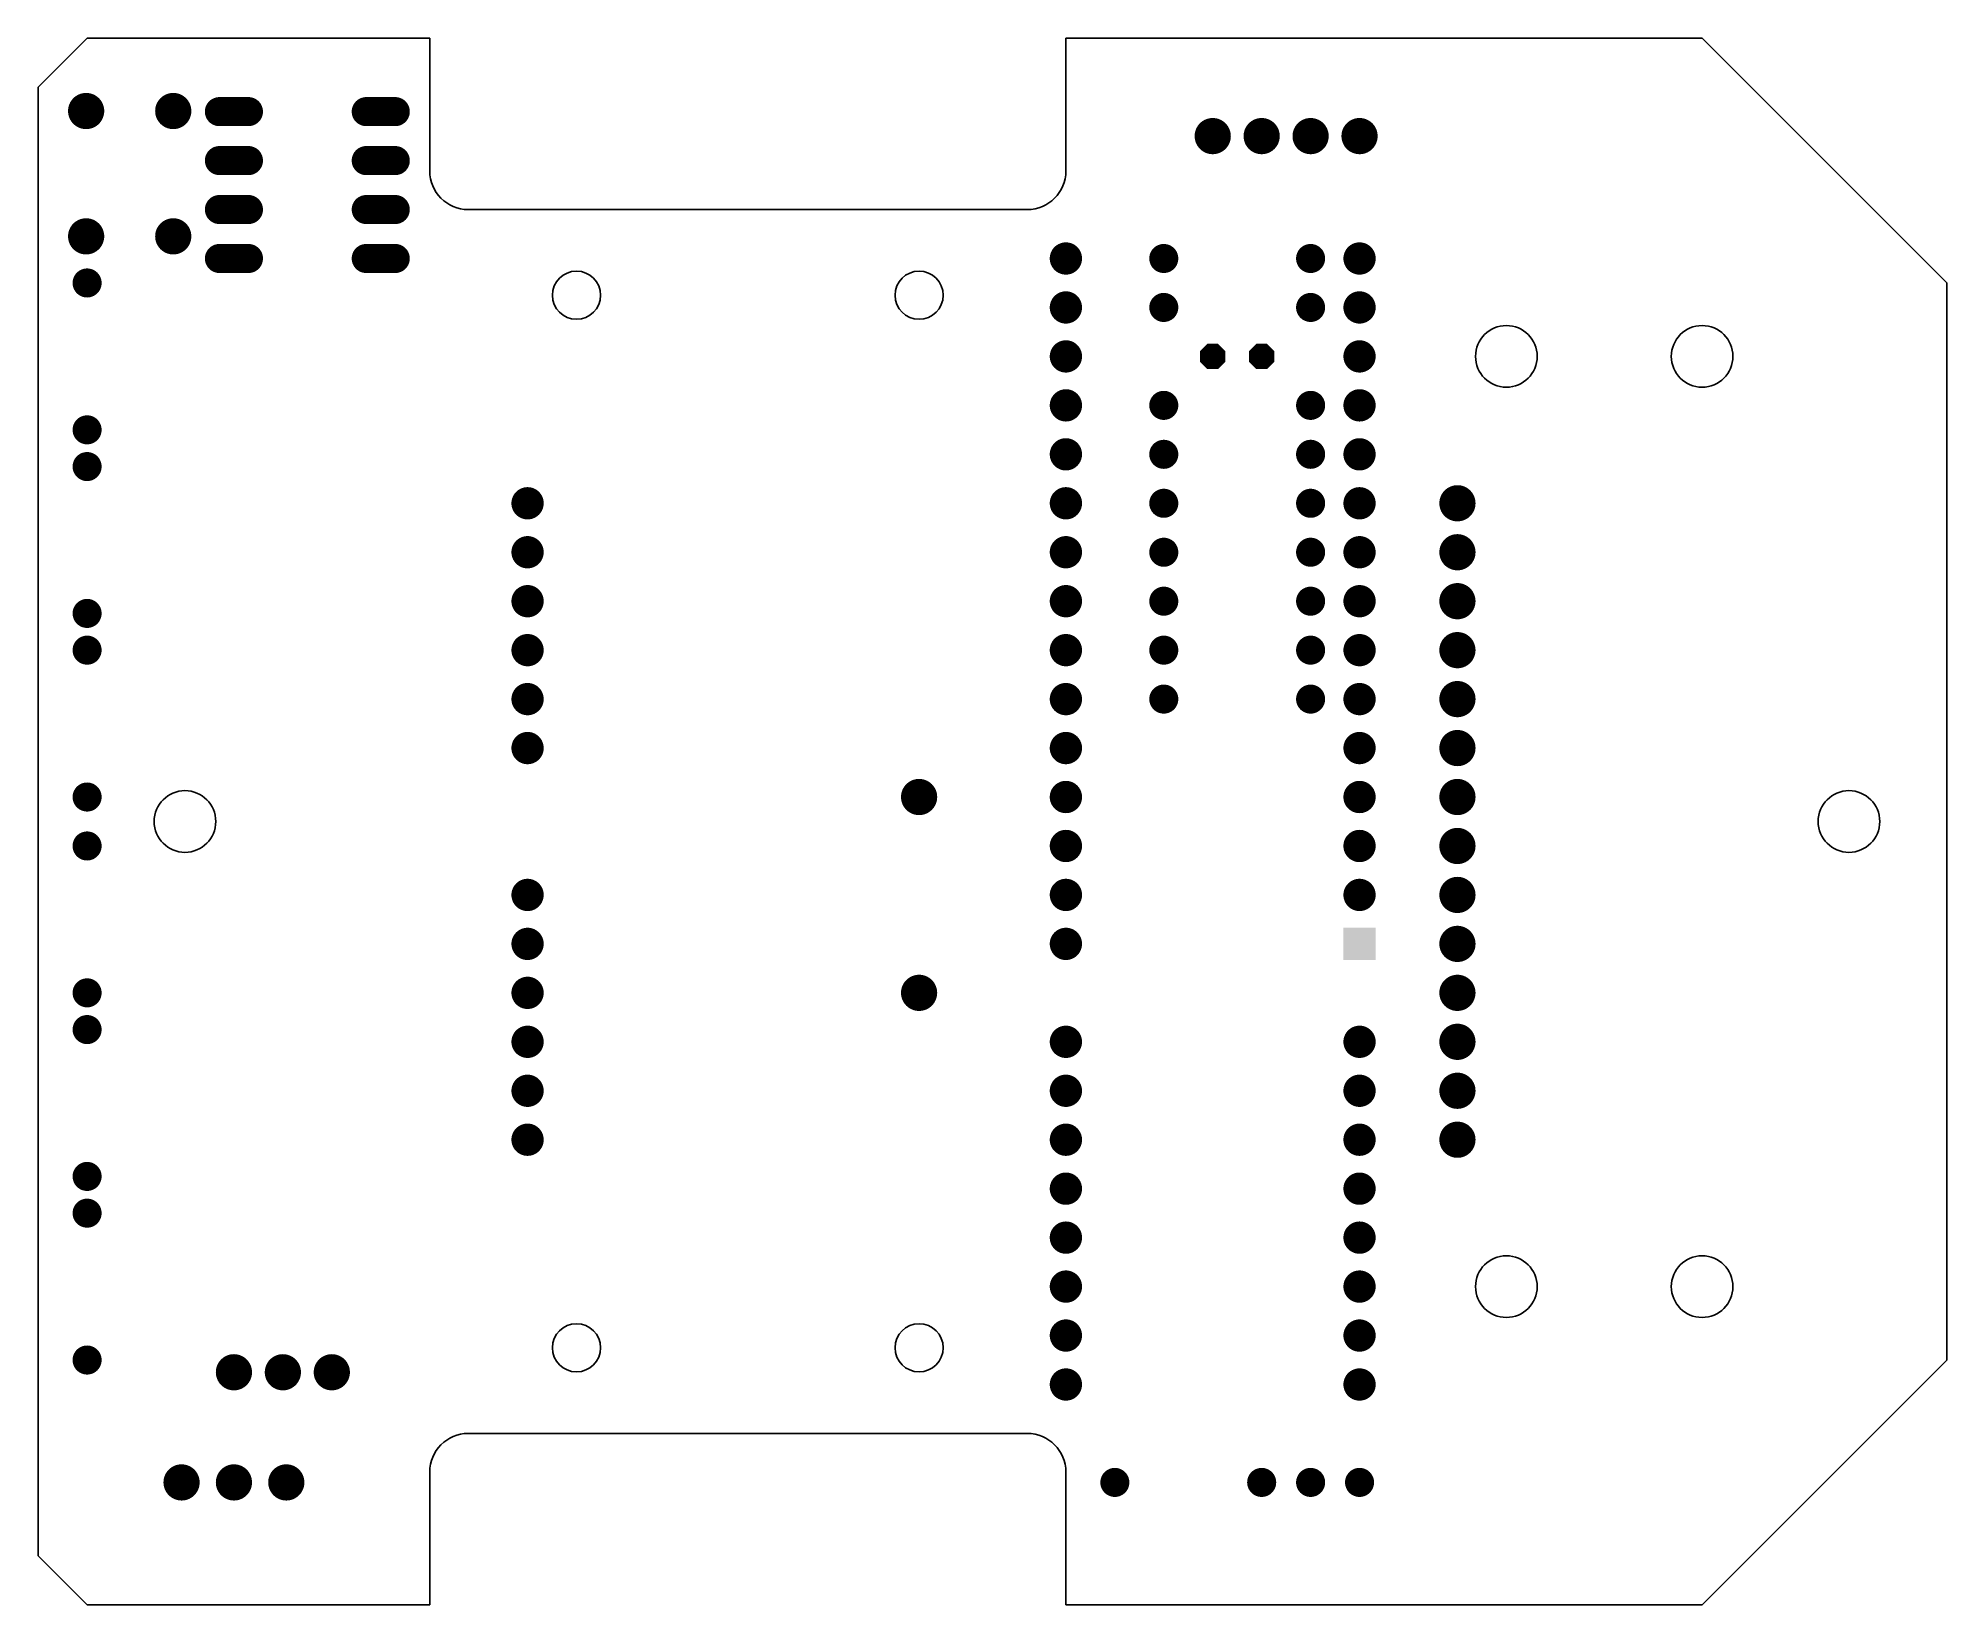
# Model space of a CAD drawing. Extents: x 0 to 99.1, y 0 to 81.3.
import ezdxf

# ---------------------------------------------------------------- set-up
doc = ezdxf.new("R2010")
doc.units = 0
doc.layers.add('17', color=94, linetype='CONTINUOUS')
doc.layers.add('20', color=178, linetype='CONTINUOUS')

# ---------------------------------------------------------------- blocks, each defined once
blk = doc.blocks.new('SQUAREP')
blk.add_solid([(-0.5, -0.5), (0.5, -0.5), (-0.5, 0.5), (0.5, 0.5)])
blk = doc.blocks.new('ROUNDP')
at = {"const_width": 0.5}
blk.add_lwpolyline([(0, -0.25, 1), (0, 0.25, 1), (0, -0.25)], format="xyb", dxfattribs=at)
blk = doc.blocks.new('OCTAGONP')
at = {"const_width": 0.5}
blk.add_lwpolyline([(-0.25, -0.1036), (-0.25, 0.1036), (-0.1036, 0.25), (0.1036, 0.25), (0.25, 0.1036), (0.25, -0.1036), (0.1036, -0.25), (-0.1036, -0.25), (-0.25, -0.1036), (-0.25, 0.1036)], dxfattribs=at)
blk = doc.blocks.new('LONGP100')
at = {"const_width": 1}
blk.add_lwpolyline([(-0.5, 0), (0.5, 0)], dxfattribs=at)
at = {"const_width": 0.5}
for points in [[(-0.5, 0.25, 1), (-0.5, -0.25)], [(0.5, -0.25, 1), (0.5, 0.25)]]:
    blk.add_lwpolyline(points, format="xyb", dxfattribs=at)

msp = doc.modelspace()

# ---------------------------------------------------------------- linework, layer by layer
at = {"layer": '20'}
for p, q in [((2.54, 81.28), (0, 78.74)), ((20.32, 81.28), (2.54, 81.28)), ((20.32, 74.39), (20.32, 81.28)), ((86.36, 81.28), (53.34, 81.28)), ((53.34, 81.28), (53.34, 74.39)), ((99.06, 68.58), (86.36, 81.28)), ((0, 78.74), (0, 2.54)), ((51.34, 72.39), (22.32, 72.39)), ((99.06, 12.7), (99.06, 68.58)), ((86.36, 0), (99.06, 12.7)), ((22.32, 8.89), (51.34, 8.89)), ((20.32, 0), (20.32, 6.89)), ((53.34, 6.89), (53.34, 0)), ((0, 2.54), (2.54, 0)), ((2.54, 0), (20.32, 0)), ((53.34, 0), (86.36, 0))]:
    msp.add_line(p, q, dxfattribs=at)
for centre, radius in [((27.94, 67.945), 1.25), ((45.72, 67.945), 1.25), ((76.2, 64.77), 1.6), ((86.36, 64.77), 1.6), ((7.62, 40.64), 1.6), ((93.98, 40.64), 1.6), ((76.2, 16.51), 1.6), ((86.36, 16.51), 1.6), ((27.94, 13.335), 1.25), ((45.72, 13.335), 1.25)]:
    msp.add_circle(centre, radius, dxfattribs=at)
for centre, start, end in [((22.32, 74.39), 180, 270), ((51.34, 74.39), 270, 0), ((22.32, 6.89), 90, 180), ((51.34, 6.89), 0, 90)]:
    msp.add_arc(centre, 2, start, end, dxfattribs=at)

# ---------------------------------------------------------------- block references
at = {"layer": '17'}
for name, p, xscale, yscale, rotation in [('ROUNDP', (2.4894, 77.5012), 1.8796, 1.8796, 270), ('ROUNDP', (2.4894, 77.5012), 1.8796, 1.8796, 270), ('ROUNDP', (7.0106, 77.5012), 1.8796, 1.8796, 270), ('ROUNDP', (7.0106, 77.5012), 1.8796, 1.8796, 270), ('ROUNDP', (60.96, 76.2), 1.8796, 1.8796, 270), ('ROUNDP', (60.96, 76.2), 1.8796, 1.8796, 270), ('ROUNDP', (63.5, 76.2), 1.8796, 1.8796, 270), ('ROUNDP', (63.5, 76.2), 1.8796, 1.8796, 270), ('ROUNDP', (66.04, 76.2), 1.8796, 1.8796, 270), ('ROUNDP', (66.04, 76.2), 1.8796, 1.8796, 270), ('ROUNDP', (68.58, 76.2), 1.8796, 1.8796, 270), ('ROUNDP', (68.58, 76.2), 1.8796, 1.8796, 270), ('ROUNDP', (2.4894, 70.9988), 1.8796, 1.8796, 270), ('ROUNDP', (2.4894, 70.9988), 1.8796, 1.8796, 270), ('ROUNDP', (7.0106, 70.9988), 1.8796, 1.8796, 270), ('ROUNDP', (7.0106, 70.9988), 1.8796, 1.8796, 270), ('ROUNDP', (53.34, 69.85), 1.6764, 1.6764, 90), ('ROUNDP', (53.34, 69.85), 1.6764, 1.6764, 90), ('ROUNDP', (68.58, 69.85), 1.6764, 1.6764, 90), ('ROUNDP', (68.58, 69.85), 1.6764, 1.6764, 90), ('ROUNDP', (2.54, 68.58), 1.508, 1.508, 90), ('ROUNDP', (2.54, 68.58), 1.508, 1.508, 90), ('ROUNDP', (53.34, 67.31), 1.6764, 1.6764, 90), ('ROUNDP', (53.34, 67.31), 1.6764, 1.6764, 90), ('ROUNDP', (58.42, 67.31), 1.508, 1.508, 180), ('ROUNDP', (58.42, 67.31), 1.508, 1.508, 180), ('ROUNDP', (66.04, 67.31), 1.508, 1.508, 180), ('ROUNDP', (66.04, 67.31), 1.508, 1.508, 180), ('ROUNDP', (68.58, 67.31), 1.6764, 1.6764, 90), ('ROUNDP', (68.58, 67.31), 1.6764, 1.6764, 90), ('ROUNDP', (53.34, 64.77), 1.6764, 1.6764, 90), ('ROUNDP', (53.34, 64.77), 1.6764, 1.6764, 90), ('OCTAGONP', (60.96, 64.77), 1.3208, 1.3208, 180), ('OCTAGONP', (60.96, 64.77), 1.3208, 1.3208, 180), ('OCTAGONP', (63.5, 64.77), 1.3208, 1.3208, 180), ('OCTAGONP', (63.5, 64.77), 1.3208, 1.3208, 180), ('ROUNDP', (68.58, 64.77), 1.6764, 1.6764, 90), ('ROUNDP', (68.58, 64.77), 1.6764, 1.6764, 90), ('ROUNDP', (53.34, 62.23), 1.6764, 1.6764, 90), ('ROUNDP', (53.34, 62.23), 1.6764, 1.6764, 90), ('ROUNDP', (68.58, 62.23), 1.6764, 1.6764, 90), ('ROUNDP', (68.58, 62.23), 1.6764, 1.6764, 90), ('ROUNDP', (2.54, 60.96), 1.508, 1.508, 90), ('ROUNDP', (2.54, 60.96), 1.508, 1.508, 90), ('ROUNDP', (53.34, 59.69), 1.6764, 1.6764, 90), ('ROUNDP', (53.34, 59.69), 1.6764, 1.6764, 90), ('ROUNDP', (68.58, 59.69), 1.6764, 1.6764, 90), ('ROUNDP', (68.58, 59.69), 1.6764, 1.6764, 90), ('ROUNDP', (2.54, 59.055), 1.508, 1.508, 90), ('ROUNDP', (2.54, 59.055), 1.508, 1.508, 90), ('ROUNDP', (53.34, 57.15), 1.6764, 1.6764, 90), ('ROUNDP', (53.34, 57.15), 1.6764, 1.6764, 90), ('ROUNDP', (68.58, 57.15), 1.6764, 1.6764, 90), ('ROUNDP', (68.58, 57.15), 1.6764, 1.6764, 90), ('ROUNDP', (73.66, 57.15), 1.8796, 1.8796, 180), ('ROUNDP', (73.66, 57.15), 1.8796, 1.8796, 180), ('ROUNDP', (73.66, 54.61), 1.8796, 1.8796, 180), ('ROUNDP', (73.66, 54.61), 1.8796, 1.8796, 180), ('ROUNDP', (53.34, 54.61), 1.6764, 1.6764, 90), ('ROUNDP', (53.34, 54.61), 1.6764, 1.6764, 90), ('ROUNDP', (68.58, 54.61), 1.6764, 1.6764, 90), ('ROUNDP', (68.58, 54.61), 1.6764, 1.6764, 90), ('ROUNDP', (53.34, 52.07), 1.6764, 1.6764, 90), ('ROUNDP', (53.34, 52.07), 1.6764, 1.6764, 90), ('ROUNDP', (68.58, 52.07), 1.6764, 1.6764, 90), ('ROUNDP', (68.58, 52.07), 1.6764, 1.6764, 90), ('ROUNDP', (73.66, 52.07), 1.8796, 1.8796, 180), ('ROUNDP', (73.66, 52.07), 1.8796, 1.8796, 180), ('ROUNDP', (2.54, 51.435), 1.508, 1.508, 90), ('ROUNDP', (2.54, 51.435), 1.508, 1.508, 90), ('ROUNDP', (2.54, 49.53), 1.508, 1.508, 90), ('ROUNDP', (2.54, 49.53), 1.508, 1.508, 90), ('ROUNDP', (53.34, 49.53), 1.6764, 1.6764, 90), ('ROUNDP', (53.34, 49.53), 1.6764, 1.6764, 90), ('ROUNDP', (68.58, 49.53), 1.6764, 1.6764, 90), ('ROUNDP', (68.58, 49.53), 1.6764, 1.6764, 90), ('ROUNDP', (73.66, 49.53), 1.8796, 1.8796, 180), ('ROUNDP', (73.66, 49.53), 1.8796, 1.8796, 180), ('ROUNDP', (53.34, 46.99), 1.6764, 1.6764, 90), ('ROUNDP', (53.34, 46.99), 1.6764, 1.6764, 90), ('ROUNDP', (68.58, 46.99), 1.6764, 1.6764, 90), ('ROUNDP', (68.58, 46.99), 1.6764, 1.6764, 90), ('ROUNDP', (73.66, 46.99), 1.8796, 1.8796, 180), ('ROUNDP', (73.66, 46.99), 1.8796, 1.8796, 180), ('ROUNDP', (53.34, 44.45), 1.6764, 1.6764, 90), ('ROUNDP', (53.34, 44.45), 1.6764, 1.6764, 90), ('ROUNDP', (68.58, 44.45), 1.6764, 1.6764, 90), ('ROUNDP', (68.58, 44.45), 1.6764, 1.6764, 90), ('ROUNDP', (73.66, 44.45), 1.8796, 1.8796, 180), ('ROUNDP', (73.66, 44.45), 1.8796, 1.8796, 180), ('ROUNDP', (2.54, 41.91), 1.508, 1.508, 90), ('ROUNDP', (2.54, 41.91), 1.508, 1.508, 90), ('ROUNDP', (45.72, 41.91), 1.8796, 1.8796, 270), ('ROUNDP', (45.72, 41.91), 1.8796, 1.8796, 270), ('ROUNDP', (53.34, 41.91), 1.6764, 1.6764, 90), ('ROUNDP', (53.34, 41.91), 1.6764, 1.6764, 90), ('ROUNDP', (68.58, 41.91), 1.6764, 1.6764, 90), ('ROUNDP', (68.58, 41.91), 1.6764, 1.6764, 90), ('ROUNDP', (73.66, 41.91), 1.8796, 1.8796, 180), ('ROUNDP', (73.66, 41.91), 1.8796, 1.8796, 180), ('ROUNDP', (2.54, 39.37), 1.508, 1.508, 90), ('ROUNDP', (2.54, 39.37), 1.508, 1.508, 90), ('ROUNDP', (53.34, 39.37), 1.6764, 1.6764, 90), ('ROUNDP', (53.34, 39.37), 1.6764, 1.6764, 90), ('ROUNDP', (68.58, 39.37), 1.6764, 1.6764, 90), ('ROUNDP', (68.58, 39.37), 1.6764, 1.6764, 90), ('ROUNDP', (73.66, 39.37), 1.8796, 1.8796, 180), ('ROUNDP', (73.66, 39.37), 1.8796, 1.8796, 180), ('ROUNDP', (53.34, 36.83), 1.6764, 1.6764, 90), ('ROUNDP', (53.34, 36.83), 1.6764, 1.6764, 90), ('ROUNDP', (68.58, 36.83), 1.6764, 1.6764, 90), ('ROUNDP', (68.58, 36.83), 1.6764, 1.6764, 90), ('ROUNDP', (73.66, 36.83), 1.8796, 1.8796, 180), ('ROUNDP', (73.66, 36.83), 1.8796, 1.8796, 180), ('ROUNDP', (53.34, 34.29), 1.6764, 1.6764, 90), ('ROUNDP', (53.34, 34.29), 1.6764, 1.6764, 90), ('SQUAREP', (68.58, 34.29), 1.6764, 1.6764, 90), ('SQUAREP', (68.58, 34.29), 1.6764, 1.6764, 90), ('ROUNDP', (73.66, 34.29), 1.8796, 1.8796, 180), ('ROUNDP', (73.66, 34.29), 1.8796, 1.8796, 180), ('ROUNDP', (45.72, 31.75), 1.8796, 1.8796, 270), ('ROUNDP', (45.72, 31.75), 1.8796, 1.8796, 270), ('ROUNDP', (73.66, 31.75), 1.8796, 1.8796, 180), ('ROUNDP', (73.66, 31.75), 1.8796, 1.8796, 180), ('ROUNDP', (2.54, 31.75), 1.508, 1.508, 90), ('ROUNDP', (2.54, 31.75), 1.508, 1.508, 90), ('ROUNDP', (2.54, 29.845), 1.508, 1.508, 90), ('ROUNDP', (2.54, 29.845), 1.508, 1.508, 90), ('ROUNDP', (73.66, 29.21), 1.8796, 1.8796, 180), ('ROUNDP', (73.66, 29.21), 1.8796, 1.8796, 180), ('ROUNDP', (73.66, 26.67), 1.8796, 1.8796, 180), ('ROUNDP', (73.66, 26.67), 1.8796, 1.8796, 180), ('ROUNDP', (73.66, 24.13), 1.8796, 1.8796, 180), ('ROUNDP', (73.66, 24.13), 1.8796, 1.8796, 180), ('ROUNDP', (2.54, 22.225), 1.508, 1.508, 90), ('ROUNDP', (2.54, 22.225), 1.508, 1.508, 90), ('ROUNDP', (2.54, 20.32), 1.508, 1.508, 90), ('ROUNDP', (2.54, 20.32), 1.508, 1.508, 90), ('ROUNDP', (2.54, 12.7), 1.508, 1.508, 90), ('ROUNDP', (2.54, 12.7), 1.508, 1.508, 90), ('ROUNDP', (10.16, 12.065), 1.8796, 1.8796, 270), ('ROUNDP', (10.16, 12.065), 1.8796, 1.8796, 270), ('ROUNDP', (12.7, 12.065), 1.8796, 1.8796, 270), ('ROUNDP', (12.7, 12.065), 1.8796, 1.8796, 270), ('ROUNDP', (15.24, 12.065), 1.8796, 1.8796, 270), ('ROUNDP', (15.24, 12.065), 1.8796, 1.8796, 270), ('ROUNDP', (7.4422, 6.35), 1.8796, 1.8796, 90), ('ROUNDP', (7.4422, 6.35), 1.8796, 1.8796, 90), ('ROUNDP', (10.16, 6.35), 1.8796, 1.8796, 90), ('ROUNDP', (10.16, 6.35), 1.8796, 1.8796, 90), ('ROUNDP', (12.8778, 6.35), 1.8796, 1.8796, 90), ('ROUNDP', (12.8778, 6.35), 1.8796, 1.8796, 90), ('ROUNDP', (66.04, 6.35), 1.508, 1.508, 180), ('ROUNDP', (66.04, 6.35), 1.508, 1.508, 180), ('ROUNDP', (68.58, 6.35), 1.508, 1.508, 180), ('ROUNDP', (68.58, 6.35), 1.508, 1.508, 180)]:
    msp.add_blockref(name, p, dxfattribs=dict(at, xscale=xscale, yscale=yscale, rotation=rotation))
for name, p, xscale, yscale in [('LONGP100', (10.16, 77.47), 1.508, 1.508), ('LONGP100', (10.16, 77.47), 1.508, 1.508), ('LONGP100', (17.78, 77.47), 1.508, 1.508), ('LONGP100', (17.78, 77.47), 1.508, 1.508), ('LONGP100', (10.16, 74.93), 1.508, 1.508), ('LONGP100', (10.16, 74.93), 1.508, 1.508), ('LONGP100', (17.78, 74.93), 1.508, 1.508), ('LONGP100', (17.78, 74.93), 1.508, 1.508), ('LONGP100', (10.16, 72.39), 1.508, 1.508), ('LONGP100', (10.16, 72.39), 1.508, 1.508), ('LONGP100', (17.78, 72.39), 1.508, 1.508), ('LONGP100', (17.78, 72.39), 1.508, 1.508), ('LONGP100', (10.16, 69.85), 1.508, 1.508), ('LONGP100', (10.16, 69.85), 1.508, 1.508), ('LONGP100', (17.78, 69.85), 1.508, 1.508), ('LONGP100', (17.78, 69.85), 1.508, 1.508), ('ROUNDP', (58.42, 69.85), 1.508, 1.508), ('ROUNDP', (58.42, 69.85), 1.508, 1.508), ('ROUNDP', (66.04, 69.85), 1.508, 1.508), ('ROUNDP', (66.04, 69.85), 1.508, 1.508), ('ROUNDP', (58.42, 62.23), 1.508, 1.508), ('ROUNDP', (58.42, 62.23), 1.508, 1.508), ('ROUNDP', (66.04, 62.23), 1.508, 1.508), ('ROUNDP', (66.04, 62.23), 1.508, 1.508), ('ROUNDP', (58.42, 59.69), 1.508, 1.508), ('ROUNDP', (58.42, 59.69), 1.508, 1.508), ('ROUNDP', (66.04, 59.69), 1.508, 1.508), ('ROUNDP', (66.04, 59.69), 1.508, 1.508), ('ROUNDP', (25.4, 57.15), 1.6764, 1.6764), ('ROUNDP', (25.4, 57.15), 1.6764, 1.6764), ('ROUNDP', (58.42, 57.15), 1.508, 1.508), ('ROUNDP', (58.42, 57.15), 1.508, 1.508), ('ROUNDP', (66.04, 57.15), 1.508, 1.508), ('ROUNDP', (66.04, 57.15), 1.508, 1.508), ('ROUNDP', (25.4, 54.61), 1.6764, 1.6764), ('ROUNDP', (25.4, 54.61), 1.6764, 1.6764), ('ROUNDP', (58.42, 54.61), 1.508, 1.508), ('ROUNDP', (58.42, 54.61), 1.508, 1.508), ('ROUNDP', (66.04, 54.61), 1.508, 1.508), ('ROUNDP', (66.04, 54.61), 1.508, 1.508), ('ROUNDP', (25.4, 52.07), 1.6764, 1.6764), ('ROUNDP', (25.4, 52.07), 1.6764, 1.6764), ('ROUNDP', (58.42, 52.07), 1.508, 1.508), ('ROUNDP', (58.42, 52.07), 1.508, 1.508), ('ROUNDP', (66.04, 52.07), 1.508, 1.508), ('ROUNDP', (66.04, 52.07), 1.508, 1.508), ('ROUNDP', (25.4, 49.53), 1.6764, 1.6764), ('ROUNDP', (25.4, 49.53), 1.6764, 1.6764), ('ROUNDP', (58.42, 49.53), 1.508, 1.508), ('ROUNDP', (58.42, 49.53), 1.508, 1.508), ('ROUNDP', (66.04, 49.53), 1.508, 1.508), ('ROUNDP', (66.04, 49.53), 1.508, 1.508), ('ROUNDP', (25.4, 46.99), 1.6764, 1.6764), ('ROUNDP', (25.4, 46.99), 1.6764, 1.6764), ('ROUNDP', (58.42, 46.99), 1.508, 1.508), ('ROUNDP', (58.42, 46.99), 1.508, 1.508), ('ROUNDP', (66.04, 46.99), 1.508, 1.508), ('ROUNDP', (66.04, 46.99), 1.508, 1.508), ('ROUNDP', (25.4, 44.45), 1.6764, 1.6764), ('ROUNDP', (25.4, 44.45), 1.6764, 1.6764), ('ROUNDP', (25.4, 36.83), 1.6764, 1.6764), ('ROUNDP', (25.4, 36.83), 1.6764, 1.6764), ('ROUNDP', (25.4, 34.29), 1.6764, 1.6764), ('ROUNDP', (25.4, 34.29), 1.6764, 1.6764), ('ROUNDP', (25.4, 31.75), 1.6764, 1.6764), ('ROUNDP', (25.4, 31.75), 1.6764, 1.6764), ('ROUNDP', (25.4, 29.21), 1.6764, 1.6764), ('ROUNDP', (25.4, 29.21), 1.6764, 1.6764), ('ROUNDP', (53.34, 29.21), 1.6764, 1.6764), ('ROUNDP', (53.34, 29.21), 1.6764, 1.6764), ('ROUNDP', (68.58, 29.21), 1.6764, 1.6764), ('ROUNDP', (68.58, 29.21), 1.6764, 1.6764), ('ROUNDP', (25.4, 26.67), 1.6764, 1.6764), ('ROUNDP', (25.4, 26.67), 1.6764, 1.6764), ('ROUNDP', (53.34, 26.67), 1.6764, 1.6764), ('ROUNDP', (53.34, 26.67), 1.6764, 1.6764), ('ROUNDP', (68.58, 26.67), 1.6764, 1.6764), ('ROUNDP', (68.58, 26.67), 1.6764, 1.6764), ('ROUNDP', (25.4, 24.13), 1.6764, 1.6764), ('ROUNDP', (25.4, 24.13), 1.6764, 1.6764), ('ROUNDP', (53.34, 24.13), 1.6764, 1.6764), ('ROUNDP', (53.34, 24.13), 1.6764, 1.6764), ('ROUNDP', (68.58, 24.13), 1.6764, 1.6764), ('ROUNDP', (68.58, 24.13), 1.6764, 1.6764), ('ROUNDP', (53.34, 21.59), 1.6764, 1.6764), ('ROUNDP', (53.34, 21.59), 1.6764, 1.6764), ('ROUNDP', (68.58, 21.59), 1.6764, 1.6764), ('ROUNDP', (68.58, 21.59), 1.6764, 1.6764), ('ROUNDP', (53.34, 19.05), 1.6764, 1.6764), ('ROUNDP', (53.34, 19.05), 1.6764, 1.6764), ('ROUNDP', (68.58, 19.05), 1.6764, 1.6764), ('ROUNDP', (68.58, 19.05), 1.6764, 1.6764), ('ROUNDP', (53.34, 16.51), 1.6764, 1.6764), ('ROUNDP', (53.34, 16.51), 1.6764, 1.6764), ('ROUNDP', (68.58, 16.51), 1.6764, 1.6764), ('ROUNDP', (68.58, 16.51), 1.6764, 1.6764), ('ROUNDP', (53.34, 13.97), 1.6764, 1.6764), ('ROUNDP', (53.34, 13.97), 1.6764, 1.6764), ('ROUNDP', (68.58, 13.97), 1.6764, 1.6764), ('ROUNDP', (68.58, 13.97), 1.6764, 1.6764), ('ROUNDP', (53.34, 11.43), 1.6764, 1.6764), ('ROUNDP', (53.34, 11.43), 1.6764, 1.6764), ('ROUNDP', (68.58, 11.43), 1.6764, 1.6764), ('ROUNDP', (68.58, 11.43), 1.6764, 1.6764), ('ROUNDP', (55.88, 6.35), 1.508, 1.508), ('ROUNDP', (55.88, 6.35), 1.508, 1.508), ('ROUNDP', (63.5, 6.35), 1.508, 1.508), ('ROUNDP', (63.5, 6.35), 1.508, 1.508)]:
    msp.add_blockref(name, p, dxfattribs=dict(at, xscale=xscale, yscale=yscale))

doc.saveas('drawing.dxf')
